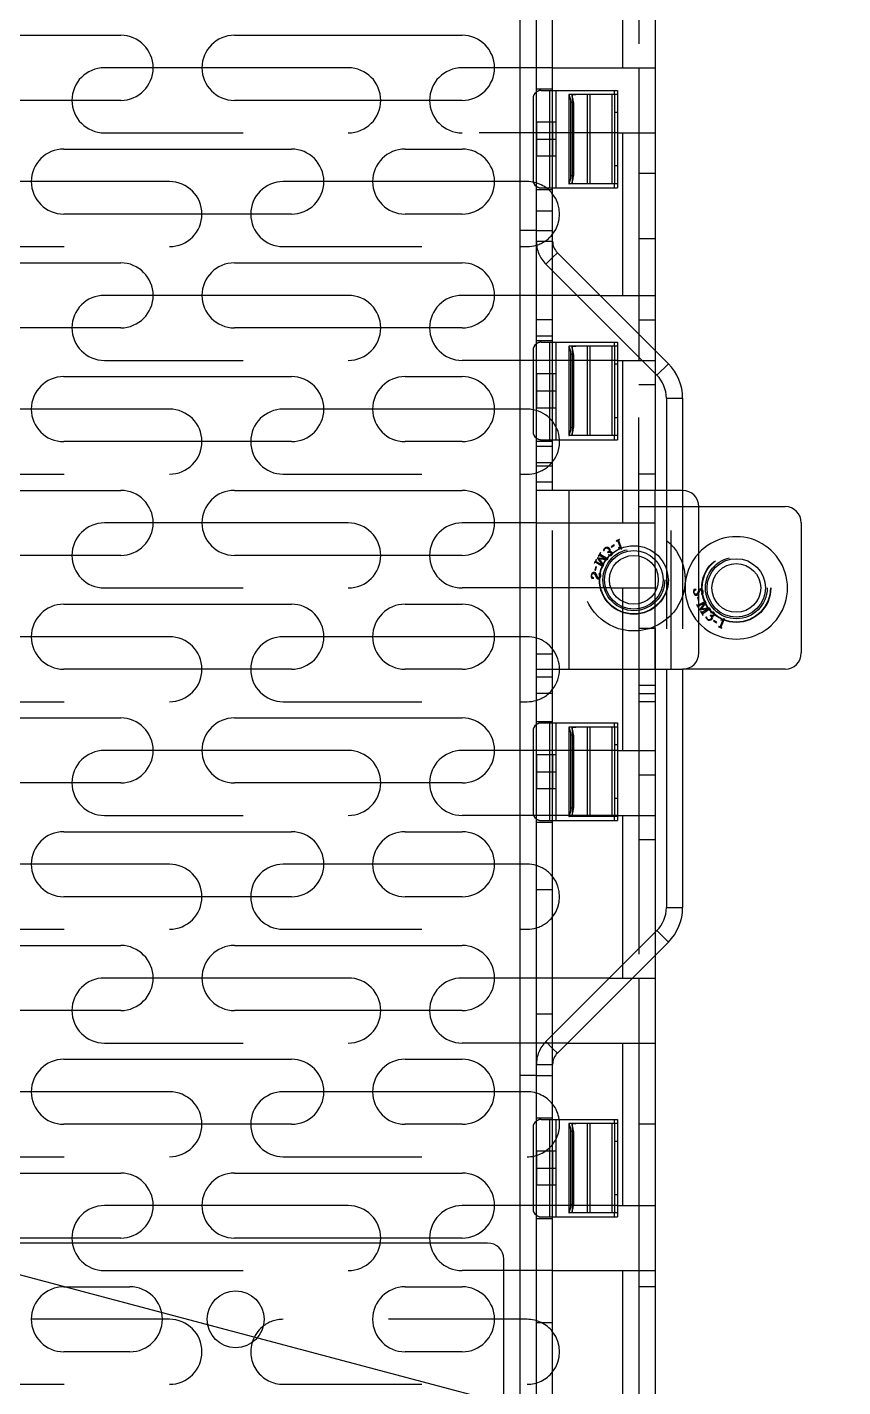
# Model space of a CAD drawing. Header units: millimetres. Extents: x 0 to 8948, y -1340 to 1100.
# Drawn here: x 205.2 to 255.4, y 553.5 to 637.1 of the extents above; entities that cross this region are included whole.
import ezdxf

# ---------------------------------------------------------------- set-up
doc = ezdxf.new("R2010")
doc.units = ezdxf.units.MM
doc.header["$LTSCALE"] = 85.25
doc.linetypes.add('HIDDEN', pattern=[0.2, 0.1, -0.1])
doc.layers.get('0').update_dxf_attribs({"linetype": 'CONTINUOUS'})
doc.layers.add('02___PRT_ALL_AXES', color=7, linetype='CONTINUOUS')
doc.layers.add('DEFAULT_2', color=8, linetype='HIDDEN')
doc.styles.get("Standard").update_dxf_attribs({"font": 'txt', "width": 0.85})
doc.dimstyles.get("Standard").update_dxf_attribs({"dimtxt": 2.5, "dimasz": 3.5, "dimexe": 1.5, "dimexo": 1, "dimtad": 1, "dimdsep": 46, "dimtxsty": 'Standard', "dimblk": '_FILLED', "dimblk1": '_FILLED', "dimblk2": '_FILLED', "dimcen": 0.09, "dimadec": 0, "dimazin": 0, "dimtol": 1, "dimtp": 0.01, "dimtm": 0.01, "dimtfac": 1, "dimtofl": 0, "dimtmove": 0, "dimatfit": 3, "dimldrblk": '_FILLED', "dimfxl": 0, "dimtolj": 1, "dimarcsym": 0})

# ---------------------------------------------------------------- blocks, each defined once
blk = doc.blocks.new('_FILLED')
at = {"color": 0, "linetype": 'ByBlock'}
blk.add_solid([(0, 0), (-1, 0.214), (-1, -0.214)], dxfattribs=at)

msp = doc.modelspace()

# ---------------------------------------------------------------- linework, layer by layer
at = {"color": 3, "linetype": 'Continuous'}
for p, q in [((236.55, 473.114), (236.55, 728.614)), ((235.55, 552.369), (235.55, 698.614)), ((196.98, 636.614), (210.98, 636.614)), ((217.98, 636.614), (231.98, 636.614)), ((242.85, 634.614), (242.85, 630.614)), ((210.98, 632.614), (196.98, 632.614)), ((231.98, 632.614), (217.98, 632.614)), ((238.55, 632.957), (238.55, 627.491)), ((241.55, 632.974), (238.568, 632.974)), ((239.84, 632.974), (239.84, 627.474)), ((241.362, 632.974), (241.362, 627.474)), ((241.55, 633.224), (241.55, 627.224)), ((207.48, 629.614), (221.48, 629.614)), ((228.48, 629.614), (231.98, 629.614)), ((241.55, 627.474), (238.568, 627.474)), ((221.48, 625.614), (207.48, 625.614)), ((231.98, 625.614), (228.48, 625.614)), ((236.55, 624.614), (235.55, 624.614)), ((196.98, 622.614), (210.98, 622.614)), ((217.98, 622.614), (231.98, 622.614)), ((243.965, 615.7), (237.55, 622.114)), ((242.85, 620.614), (242.85, 618.228)), ((210.98, 618.614), (196.98, 618.614)), ((231.98, 618.614), (217.98, 618.614)), ((238.55, 617.467), (238.55, 612.001)), ((241.55, 617.484), (238.568, 617.484)), ((239.84, 617.484), (239.84, 611.984)), ((241.362, 617.484), (241.362, 611.984)), ((241.55, 617.734), (241.55, 611.734)), ((242.85, 616.814), (242.85, 616.614)), ((207.48, 615.614), (221.48, 615.614)), ((228.48, 615.614), (231.98, 615.614)), ((244.55, 614.286), (244.55, 608.614)), ((221.48, 611.614), (207.48, 611.614)), ((231.98, 611.614), (228.48, 611.614)), ((241.55, 611.984), (238.568, 611.984)), ((196.98, 608.614), (210.98, 608.614)), ((217.98, 608.614), (231.98, 608.614)), ((245.55, 608.614), (236.55, 608.614)), ((238.55, 608.614), (238.55, 597.614)), ((246.55, 598.614), (246.55, 607.614)), ((210.98, 604.614), (196.98, 604.614)), ((231.98, 604.614), (217.98, 604.614)), ((242.85, 604.58), (242.85, 602.614)), ((207.48, 601.614), (221.48, 601.614)), ((228.48, 601.614), (231.98, 601.614)), ((221.48, 597.614), (207.48, 597.614)), ((231.98, 597.614), (228.48, 597.614)), ((236.55, 597.614), (245.55, 597.614)), ((244.55, 597.614), (244.55, 582.943)), ((196.98, 594.614), (210.98, 594.614)), ((217.98, 594.614), (231.98, 594.614)), ((238.55, 594.037), (238.55, 588.571)), ((241.55, 594.054), (238.568, 594.054)), ((239.84, 594.054), (239.84, 588.554)), ((241.362, 594.054), (241.362, 588.554)), ((241.55, 594.304), (241.55, 588.304)), ((242.85, 592.614), (242.85, 588.614)), ((210.98, 590.614), (196.98, 590.614)), ((231.98, 590.614), (217.98, 590.614)), ((241.55, 588.554), (238.568, 588.554)), ((207.48, 587.614), (221.48, 587.614)), ((228.48, 587.614), (231.98, 587.614)), ((221.48, 583.614), (207.48, 583.614)), ((231.98, 583.614), (228.48, 583.614)), ((243.965, 581.528), (237.55, 575.114)), ((196.98, 580.614), (210.98, 580.614)), ((217.98, 580.614), (231.98, 580.614)), ((242.85, 578.614), (242.85, 574.614)), ((210.98, 576.614), (196.98, 576.614)), ((231.98, 576.614), (217.98, 576.614)), ((207.48, 573.614), (221.48, 573.614)), ((228.48, 573.614), (231.98, 573.614)), ((236.55, 572.614), (235.55, 572.614)), ((241.55, 569.914), (241.55, 563.914)), ((221.48, 569.614), (207.48, 569.614)), ((231.98, 569.614), (228.48, 569.614)), ((238.55, 569.647), (238.55, 564.181)), ((241.55, 569.664), (238.568, 569.664)), ((239.84, 569.664), (239.84, 564.164)), ((241.362, 569.664), (241.362, 564.164)), ((203.55, 566.614), (210.98, 566.614)), ((217.98, 566.614), (231.98, 566.614)), ((241.55, 564.164), (238.568, 564.164)), ((242.85, 564.614), (242.85, 560.614)), ((233.55, 562.309), (200.55, 562.309)), ((210.98, 562.614), (203.55, 562.614)), ((231.98, 562.614), (217.98, 562.614)), ((234.55, 552.369), (234.55, 561.309))]:
    msp.add_line(p, q, dxfattribs=at)
at = {"color": 7, "linetype": 'Continuous'}
for p, q in [((237.55, 608.614), (237.55, 702.614)), ((243.85, 686.614), (243.85, 617.228)), ((241.85, 644.614), (241.85, 634.614)), ((212.971, 634.614), (209.98, 634.614)), ((224.98, 634.614), (215.988, 634.614)), ((233.971, 634.614), (231.98, 634.614)), ((237.55, 634.614), (243.85, 634.614)), ((236.35, 632.724), (236.35, 627.724)), ((237.55, 633.224), (241.55, 633.224)), ((237.75, 633.224), (237.75, 627.224)), ((241.35, 632.974), (241.35, 633.224)), ((241.55, 630.614), (243.85, 630.614)), ((241.85, 630.614), (241.85, 620.614)), ((213.98, 627.614), (205.488, 627.614)), ((223.471, 627.614), (220.98, 627.614)), ((233.971, 627.614), (226.488, 627.614)), ((241.35, 627.224), (241.35, 627.474)), ((237.55, 627.224), (241.55, 627.224)), ((235.55, 623.614), (235.98, 623.614)), ((237.55, 622.943), (237.843, 623.235)), ((244.672, 616.407), (237.843, 623.235)), ((212.971, 620.614), (209.98, 620.614)), ((224.98, 620.614), (215.988, 620.614)), ((233.971, 620.614), (231.98, 620.614)), ((236.55, 620.614), (235.55, 620.614)), ((239.05, 620.614), (237.55, 620.614)), ((240.465, 620.614), (243.85, 620.614)), ((237.55, 617.734), (241.55, 617.734)), ((237.75, 617.734), (237.75, 611.734)), ((241.35, 617.484), (241.35, 617.734)), ((236.35, 616.614), (235.55, 616.614)), ((236.35, 617.234), (236.35, 612.234)), ((241.55, 616.614), (243.05, 616.614)), ((241.85, 616.614), (241.85, 608.614)), ((243.85, 615.814), (243.85, 608.614)), ((243.965, 615.7), (244.672, 616.407)), ((244.55, 614.286), (245.55, 614.286)), ((245.55, 614.286), (245.55, 608.614)), ((213.98, 613.614), (205.488, 613.614)), ((223.471, 613.614), (220.98, 613.614)), ((233.971, 613.614), (226.488, 613.614)), ((235.98, 613.614), (235.55, 613.614)), ((237.55, 611.734), (241.55, 611.734)), ((241.35, 611.734), (241.35, 611.984)), ((237.55, 610.114), (236.55, 610.114)), ((235.55, 609.614), (235.98, 609.614)), ((237.55, 609.114), (236.55, 609.114)), ((246.55, 607.614), (251.85, 607.614)), ((212.971, 606.614), (209.98, 606.614)), ((224.98, 606.614), (215.988, 606.614)), ((233.971, 606.614), (231.98, 606.614)), ((236.55, 606.614), (235.55, 606.614)), ((252.85, 606.614), (252.85, 598.614)), ((243.85, 603.858), (243.85, 602.371)), ((236.55, 602.614), (235.55, 602.614)), ((241.137, 602.614), (243.85, 602.614)), ((241.85, 602.614), (241.85, 601.793)), ((246.929, 601.776), (246.55, 601.548)), ((246.55, 601.517), (246.933, 601.748)), ((246.933, 601.748), (246.593, 601.26)), ((246.686, 602.244), (246.685, 602.256)), ((246.686, 602.244), (246.79, 602.251)), ((246.713, 601.307), (246.995, 601.713)), ((246.907, 601.859), (246.895, 601.852)), ((246.895, 601.852), (246.929, 601.776)), ((246.593, 601.26), (247.13, 601.346)), ((246.67, 601.17), (246.658, 601.162)), ((246.707, 601.129), (246.67, 601.17)), ((247.194, 601.383), (246.713, 601.307)), ((247.13, 601.346), (246.766, 601.127)), ((246.804, 600.947), (246.778, 601.021)), ((246.792, 600.939), (246.804, 600.947)), ((246.808, 601.07), (247.161, 601.283)), ((247.004, 600.815), (246.986, 600.808)), ((247.231, 601.271), (247.27, 601.229)), ((247.239, 600.925), (247.234, 600.905)), ((247.27, 601.229), (247.283, 601.236)), ((247.286, 601.101), (247.292, 601.083)), ((248.031, 600.658), (247.859, 600.244)), ((247.899, 600.656), (247.904, 600.635)), ((247.904, 600.635), (248.031, 600.658)), ((247.914, 600.221), (248.115, 600.703)), ((248.115, 600.703), (248.087, 600.714)), ((247.47, 600.614), (247.449, 600.581)), ((247.449, 600.581), (247.632, 600.467)), ((247.652, 600.5), (247.47, 600.614)), ((247.632, 600.467), (247.652, 600.5)), ((247.769, 600.234), (247.764, 600.22)), ((247.816, 600.223), (247.769, 600.234)), ((247.966, 600.152), (247.93, 600.175)), ((247.96, 600.139), (247.966, 600.152)), ((213.98, 599.614), (205.488, 599.614)), ((223.471, 599.614), (220.98, 599.614)), ((233.971, 599.614), (226.488, 599.614)), ((235.98, 599.614), (235.55, 599.614)), ((237.55, 509.614), (237.55, 597.614)), ((241.85, 597.614), (241.85, 592.614)), ((243.85, 597.614), (243.85, 581.414)), ((251.85, 597.614), (245.55, 597.614)), ((245.55, 597.614), (245.55, 582.943)), ((237.55, 597.114), (236.55, 597.114)), ((235.55, 595.614), (235.98, 595.614)), ((237.55, 596.114), (236.55, 596.114)), ((237.55, 594.304), (241.55, 594.304)), ((237.75, 594.304), (237.75, 588.304)), ((241.35, 594.054), (241.35, 594.304)), ((236.35, 593.804), (236.35, 588.804)), ((212.971, 592.614), (209.98, 592.614)), ((224.98, 592.614), (215.988, 592.614)), ((233.971, 592.614), (231.98, 592.614)), ((236.35, 592.614), (235.55, 592.614)), ((241.55, 592.614), (243.85, 592.614)), ((236.391, 588.614), (235.55, 588.614)), ((237.55, 588.304), (241.55, 588.304)), ((241.35, 588.304), (241.35, 588.554)), ((241.55, 588.614), (243.85, 588.614)), ((241.85, 588.614), (241.85, 579.414)), ((213.98, 585.614), (205.488, 585.614)), ((223.471, 585.614), (220.98, 585.614)), ((233.971, 585.614), (226.488, 585.614)), ((235.98, 585.614), (235.55, 585.614)), ((244.55, 582.943), (245.55, 582.943)), ((235.55, 581.614), (235.98, 581.614)), ((243.965, 581.528), (244.672, 580.821)), ((244.672, 580.821), (237.843, 573.993)), ((243.85, 580), (243.85, 509.614)), ((212.971, 578.614), (209.98, 578.614)), ((224.98, 578.614), (215.988, 578.614)), ((233.971, 578.614), (231.98, 578.614)), ((236.55, 578.614), (235.55, 578.614)), ((241.05, 578.614), (237.55, 578.614)), ((242.465, 578.614), (243.85, 578.614)), ((236.55, 574.614), (235.55, 574.614)), ((237.55, 574.286), (237.843, 573.993)), ((238.465, 574.614), (243.85, 574.614)), ((241.85, 574.614), (241.85, 564.614)), ((213.98, 571.614), (205.488, 571.614)), ((223.471, 571.614), (220.98, 571.614)), ((233.971, 571.614), (226.488, 571.614)), ((237.55, 569.914), (241.55, 569.914)), ((237.75, 569.914), (237.75, 563.914)), ((241.35, 569.664), (241.35, 569.914)), ((236.35, 569.414), (236.35, 564.414)), ((212.971, 564.614), (209.98, 564.614)), ((224.98, 564.614), (215.988, 564.614)), ((233.971, 564.614), (231.98, 564.614)), ((237.55, 563.914), (241.55, 563.914)), ((241.35, 563.914), (241.35, 564.164)), ((241.55, 564.614), (243.85, 564.614)), ((237.55, 560.614), (243.85, 560.614)), ((241.85, 560.614), (241.85, 550.614))]:
    msp.add_line(p, q, dxfattribs=at)
for centre, radius in [((242.55, 603.114), 1.8), ((242.55, 603.114), 1.5), ((248.85, 602.614), 1.8), ((248.85, 602.614), 1.5)]:
    msp.add_circle(centre, radius, dxfattribs=at)
at = {"color": 3, "linetype": 'Continuous'}
for centre, radius, start, end in [((210.98, 634.614), 2, 270, 90), ((217.98, 634.614), 2, 90, 270), ((231.98, 634.614), 2, 270, 90), ((207.48, 627.614), 2, 90, 270), ((221.48, 627.614), 2, 270, 90), ((228.48, 627.614), 2, 90, 270), ((231.98, 627.614), 2, 270, 90), ((210.98, 620.614), 2, 270, 90), ((217.98, 620.614), 2, 90, 270), ((231.98, 620.614), 2, 270, 90), ((242.55, 614.286), 2, 0, 45), ((207.48, 613.614), 2, 90, 270), ((221.48, 613.614), 2, 270, 90), ((228.48, 613.614), 2, 90, 270), ((231.98, 613.614), 2, 270, 90), ((210.98, 606.614), 2, 270, 90), ((217.98, 606.614), 2, 90, 270), ((231.98, 606.614), 2, 270, 90), ((245.55, 607.614), 1, 0, 90), ((207.48, 599.614), 2, 90, 270), ((221.48, 599.614), 2, 270, 90), ((228.48, 599.614), 2, 90, 270), ((231.98, 599.614), 2, 270, 90), ((245.55, 598.614), 1, 270, 360), ((210.98, 592.614), 2, 270, 90), ((217.98, 592.614), 2, 90, 270), ((231.98, 592.614), 2, 270, 90), ((207.48, 585.614), 2, 90, 270), ((221.48, 585.614), 2, 270, 90), ((228.48, 585.614), 2, 90, 270), ((231.98, 585.614), 2, 270, 90), ((242.55, 582.943), 2, 315, 360), ((210.98, 578.614), 2, 270, 90), ((217.98, 578.614), 2, 90, 270), ((231.98, 578.614), 2, 270, 90), ((207.48, 571.614), 2, 90, 270), ((221.48, 571.614), 2, 270, 90), ((228.48, 571.614), 2, 90, 270), ((231.98, 571.614), 2, 270, 90), ((210.98, 564.614), 2, 270, 90), ((217.98, 564.614), 2, 90, 270), ((231.98, 564.614), 2, 270, 90), ((233.55, 561.309), 1, 0, 90)]:
    msp.add_arc(centre, radius, start, end, dxfattribs=at)
at = {"color": 7, "linetype": 'Continuous'}
for centre, radius, start, end in [((209.98, 632.614), 2, 90, 180), ((224.98, 632.614), 2, 0, 90), ((231.98, 632.614), 2, 90, 180), ((236.85, 632.724), 0.5, 126.98741, 180), ((213.98, 625.614), 2, 0, 90), ((220.98, 625.614), 2, 90, 180), ((236.85, 627.724), 0.5, 180, 233.01259), ((235.98, 625.614), 2, 321.87082, 38.12918), ((235.98, 625.614), 2, 270, 286.6542), ((238.55, 623.943), 1, 180, 225), ((209.98, 618.614), 2, 90, 180), ((224.98, 618.614), 2, 0, 90), ((231.98, 618.614), 2, 90, 180), ((236.85, 617.234), 0.5, 126.98741, 180), ((242.55, 614.286), 3, 0, 45), ((213.98, 611.614), 2, 0, 90), ((220.98, 611.614), 2, 90, 180), ((235.98, 611.614), 2, 79.31396, 90), ((236.85, 612.234), 0.5, 180, 233.01259), ((235.98, 611.614), 2, 321.87082, 3.4483), ((235.98, 611.614), 2, 270, 286.6542), ((251.85, 606.614), 1, 0, 90), ((209.98, 604.614), 2, 90, 180), ((224.98, 604.614), 2, 0, 90), ((231.98, 604.614), 2, 90, 180), ((248.85, 602.614), 3.15, 222.95825, 137.04274), ((248.469, 602.047), 1.438, 207.53662, 211.08982), ((213.98, 597.614), 2, 0, 90), ((220.98, 597.614), 2, 90, 180), ((235.98, 597.614), 2, 73.3458, 90), ((251.85, 598.614), 1, 270, 360), ((235.98, 597.614), 2, 321.87082, 360), ((235.98, 597.614), 2, 270, 286.6542), ((236.85, 593.804), 0.5, 126.98741, 180), ((209.98, 590.614), 2, 90, 180), ((224.98, 590.614), 2, 0, 90), ((231.98, 590.614), 2, 90, 180), ((236.85, 588.804), 0.5, 180, 233.01259), ((213.98, 583.614), 2, 0, 90), ((220.98, 583.614), 2, 90, 180), ((235.98, 583.614), 2, 73.3458, 90), ((235.98, 583.614), 2, 321.87082, 38.12918), ((242.55, 582.943), 3, 315, 360), ((235.98, 583.614), 2, 270, 286.6542), ((209.98, 576.614), 2, 90, 180), ((224.98, 576.614), 2, 0, 90), ((231.98, 576.614), 2, 90, 180), ((238.55, 573.286), 1, 135, 180), ((213.98, 569.614), 2, 0, 90), ((220.98, 569.614), 2, 90, 180), ((235.98, 569.614), 2, 8.65922, 38.12918), ((236.85, 569.414), 0.5, 126.98741, 180), ((209.98, 562.614), 2, 90, 180), ((224.98, 562.614), 2, 0, 90), ((231.98, 562.614), 2, 90, 180), ((236.85, 564.414), 0.5, 180, 233.01259), ((220.98, 555.614), 2, 129.63587, 161.62036), ((235.98, 555.614), 2, 321.87082, 38.12918)]:
    msp.add_arc(centre, radius, start, end, dxfattribs=at)
at = {"color": 3, "linetype": 'Continuous'}
for points, knots in [([(238.568, 632.974), (238.564, 632.974), (238.553, 632.973), (238.55, 632.963), (238.55, 632.959)], [0, 0, 0, 0, 0.522737, 1, 1, 1, 1]), ([(238.55, 627.49), (238.55, 627.485), (238.553, 627.475), (238.564, 627.474), (238.568, 627.474)], [0, 0, 0, 0, 0.477267, 1, 1, 1, 1]), ([(238.568, 617.484), (238.564, 617.484), (238.553, 617.483), (238.55, 617.473), (238.55, 617.469)], [0, 0, 0, 0, 0.522737, 1, 1, 1, 1]), ([(238.55, 612), (238.55, 611.995), (238.553, 611.985), (238.564, 611.984), (238.568, 611.984)], [0, 0, 0, 0, 0.477267, 1, 1, 1, 1]), ([(238.568, 594.054), (238.564, 594.054), (238.553, 594.053), (238.55, 594.043), (238.55, 594.039)], [0, 0, 0, 0, 0.522737, 1, 1, 1, 1]), ([(238.55, 588.57), (238.55, 588.565), (238.553, 588.555), (238.564, 588.554), (238.568, 588.554)], [0, 0, 0, 0, 0.477267, 1, 1, 1, 1]), ([(238.568, 569.664), (238.564, 569.664), (238.553, 569.663), (238.55, 569.653), (238.55, 569.649)], [0, 0, 0, 0, 0.522737, 1, 1, 1, 1]), ([(238.55, 564.18), (238.55, 564.175), (238.553, 564.165), (238.564, 564.164), (238.568, 564.164)], [0, 0, 0, 0, 0.477267, 1, 1, 1, 1])]:
    msp.add_open_spline(points, degree=3, knots=knots, dxfattribs=at)
at = {"color": 7, "linetype": 'Continuous'}
for points in [[(246.551, 602.297), (246.558, 602.314), (246.566, 602.332), (246.574, 602.353)], [(246.649, 602.55), (246.615, 602.546), (246.585, 602.531), (246.561, 602.504)], [(246.574, 602.353), (246.597, 602.412), (246.616, 602.451), (246.631, 602.471)], [(246.631, 602.471), (246.645, 602.491), (246.663, 602.501), (246.683, 602.503)], [(246.76, 602.512), (246.728, 602.542), (246.691, 602.554), (246.649, 602.55)], [(246.683, 602.503), (246.708, 602.506), (246.731, 602.498), (246.752, 602.478)], [(246.789, 602.399), (246.797, 602.33), (246.762, 602.283), (246.686, 602.256)], [(246.752, 602.478), (246.773, 602.458), (246.786, 602.431), (246.789, 602.399)], [(246.815, 602.387), (246.81, 602.44), (246.791, 602.482), (246.76, 602.512)], [(246.79, 602.251), (246.812, 602.289), (246.821, 602.334), (246.815, 602.387)], [(246.95, 601.783), (246.925, 601.824), (246.911, 601.85), (246.907, 601.859)], [(246.995, 601.713), (246.986, 601.725), (246.971, 601.749), (246.95, 601.783)], [(246.658, 601.162), (246.684, 601.121), (246.707, 601.085), (246.727, 601.052)], [(246.733, 601.113), (246.725, 601.113), (246.717, 601.118), (246.707, 601.129)], [(246.727, 601.052), (246.741, 601.028), (246.763, 600.99), (246.792, 600.939)], [(246.766, 601.127), (246.75, 601.117), (246.739, 601.113), (246.733, 601.113)], [(246.778, 601.021), (246.773, 601.031), (246.774, 601.04), (246.777, 601.046)], [(246.777, 601.046), (246.781, 601.053), (246.791, 601.06), (246.808, 601.07)], [(246.986, 600.808), (246.977, 600.798), (246.978, 600.782), (246.987, 600.76)], [(246.987, 600.76), (246.997, 600.738), (247.017, 600.713), (247.048, 600.685)], [(247.023, 600.808), (247.018, 600.813), (247.011, 600.815), (247.004, 600.815)], [(247.039, 600.772), (247.036, 600.789), (247.031, 600.801), (247.023, 600.808)], [(247.077, 600.686), (247.06, 600.702), (247.046, 600.731), (247.039, 600.772)], [(247.048, 600.685), (247.096, 600.642), (247.149, 600.621), (247.208, 600.623)], [(247.182, 600.656), (247.139, 600.651), (247.104, 600.662), (247.077, 600.686)], [(247.161, 601.283), (247.176, 601.292), (247.188, 601.296), (247.198, 601.294)], [(247.292, 600.715), (247.261, 600.681), (247.224, 600.661), (247.182, 600.656)], [(247.198, 601.294), (247.208, 601.292), (247.218, 601.285), (247.231, 601.271)], [(247.208, 600.623), (247.266, 600.625), (247.315, 600.648), (247.354, 600.692)], [(247.234, 600.905), (247.265, 600.904), (247.29, 600.897), (247.306, 600.882)], [(247.283, 601.236), (247.268, 601.257), (247.253, 601.28), (247.238, 601.305)], [(247.29, 600.922), (247.272, 600.924), (247.255, 600.925), (247.239, 600.925)], [(247.395, 601.128), (247.363, 601.13), (247.327, 601.121), (247.286, 601.101)], [(247.448, 600.948), (247.425, 600.922), (247.372, 600.914), (247.29, 600.922)], [(247.292, 601.083), (247.319, 601.096), (247.346, 601.101), (247.372, 601.097)], [(247.334, 600.806), (247.331, 600.774), (247.317, 600.744), (247.292, 600.715)], [(247.306, 600.882), (247.328, 600.863), (247.337, 600.837), (247.334, 600.806)], [(247.347, 600.902), (247.389, 600.898), (247.422, 600.899), (247.449, 600.904)], [(247.399, 600.802), (247.399, 600.842), (247.381, 600.875), (247.347, 600.902)], [(247.354, 600.692), (247.385, 600.726), (247.4, 600.763), (247.399, 600.802)], [(247.372, 601.097), (247.398, 601.093), (247.42, 601.084), (247.438, 601.068)], [(247.486, 601.088), (247.457, 601.113), (247.427, 601.126), (247.395, 601.128)], [(247.438, 601.068), (247.457, 601.051), (247.467, 601.031), (247.469, 601.009)], [(247.469, 601.009), (247.471, 600.987), (247.464, 600.966), (247.448, 600.948)], [(247.449, 600.904), (247.475, 600.909), (247.496, 600.92), (247.512, 600.938)], [(247.529, 601.009), (247.525, 601.039), (247.511, 601.065), (247.486, 601.088)], [(247.512, 600.938), (247.528, 600.955), (247.533, 600.979), (247.529, 601.009)], [(248.087, 600.714), (248.011, 600.685), (247.948, 600.665), (247.899, 600.656)], [(247.764, 600.22), (247.793, 600.21), (247.826, 600.197), (247.863, 600.182)], [(247.859, 600.244), (247.851, 600.225), (247.837, 600.218), (247.816, 600.223)], [(247.863, 600.182), (247.899, 600.167), (247.931, 600.153), (247.96, 600.139)], [(247.93, 600.175), (247.911, 600.187), (247.906, 600.201), (247.914, 600.221)]]:
    msp.add_open_spline(points, degree=3, dxfattribs=at)
at = {"layer": '02___PRT_ALL_AXES', "color": 8, "linetype": 'HIDDEN'}
for p, q in [((236.55, 631.274), (236.55, 629.174)), ((237.75, 631.274), (236.55, 631.274)), ((237.55, 631.274), (237.55, 629.174)), ((237.75, 631.274), (237.75, 629.174)), ((236.55, 630.224), (237.75, 630.224)), ((237.75, 629.174), (236.55, 629.174)), ((242.85, 628.114), (242.85, 615.114)), ((243.85, 628.114), (242.85, 628.114)), ((243.85, 628.114), (243.85, 615.114)), ((242.85, 624.114), (243.85, 624.114)), ((242.85, 619.114), (243.85, 619.114)), ((236.55, 615.784), (236.55, 613.684)), ((237.75, 615.784), (236.55, 615.784)), ((237.55, 615.784), (237.55, 613.684)), ((237.75, 615.784), (237.75, 613.684)), ((243.85, 615.114), (242.85, 615.114)), ((236.55, 614.734), (237.75, 614.734)), ((237.75, 613.684), (236.55, 613.684)), ((243.85, 600.114), (242.85, 600.114)), ((242.85, 600.114), (242.85, 587.114)), ((243.85, 600.114), (243.85, 587.114)), ((242.85, 596.114), (243.85, 596.114)), ((237.75, 592.354), (236.55, 592.354)), ((236.55, 592.354), (236.55, 590.254)), ((237.55, 592.354), (237.55, 590.254)), ((237.75, 592.354), (237.75, 590.254)), ((236.55, 591.304), (237.75, 591.304)), ((242.85, 591.114), (243.85, 591.114)), ((237.75, 590.254), (236.55, 590.254)), ((243.85, 587.114), (242.85, 587.114)), ((243.85, 569.614), (242.85, 569.614)), ((242.85, 569.614), (242.85, 559.614)), ((243.85, 569.614), (243.85, 559.614)), ((237.75, 567.964), (236.55, 567.964)), ((236.55, 567.964), (236.55, 565.864)), ((237.55, 567.964), (237.55, 565.864)), ((237.75, 567.964), (237.75, 565.864)), ((236.55, 566.914), (237.75, 566.914)), ((237.75, 565.864), (236.55, 565.864)), ((242.85, 564.614), (243.85, 564.614)), ((243.85, 559.614), (242.85, 559.614))]:
    msp.add_line(p, q, dxfattribs=at)
at = {"layer": '02___PRT_ALL_AXES', "color": 3, "linetype": 'Continuous'}
for centre, radius in [((242.55, 603.114), 2.1), ((218.05, 557.614), 1.75)]:
    msp.add_circle(centre, radius, dxfattribs=at)
at = {"layer": '02___PRT_ALL_AXES', "color": 8, "linetype": 'HIDDEN'}
msp.add_circle((248.85, 602.614), 2.1, dxfattribs=at)
at = {"layer": 'DEFAULT_2', "color": 8, "linetype": 'HIDDEN'}
for p, q in [((242.85, 644.614), (242.85, 634.614)), ((215.988, 634.614), (212.971, 634.614)), ((237.55, 634.614), (233.971, 634.614)), ((236.55, 634.624), (237.55, 634.624)), ((236.55, 633.324), (237.55, 633.324)), ((236.85, 633.224), (237.55, 633.224)), ((237.35, 633.224), (237.35, 627.224)), ((238.661, 632.474), (238.661, 627.974)), ((238.829, 632.474), (238.661, 632.474)), ((238.75, 632.916), (238.75, 627.533)), ((238.829, 632.474), (238.829, 627.974)), ((239.672, 632.974), (239.672, 627.474)), ((241.193, 632.974), (241.193, 627.474)), ((241.35, 632.974), (241.35, 627.474)), ((241.55, 631.874), (241.35, 631.874)), ((209.98, 630.614), (224.98, 630.614)), ((241.55, 630.614), (231.98, 630.614)), ((242.85, 630.614), (242.85, 620.614)), ((241.55, 628.574), (241.35, 628.574)), ((205.488, 627.614), (202.471, 627.614)), ((226.488, 627.614), (223.471, 627.614)), ((235.98, 627.614), (233.971, 627.614)), ((238.829, 627.974), (238.661, 627.974)), ((236.55, 627.124), (237.55, 627.124)), ((236.85, 627.224), (237.55, 627.224)), ((236.55, 625.824), (237.55, 625.824)), ((236.55, 624.614), (237.55, 624.614)), ((198.98, 623.614), (213.98, 623.614)), ((220.98, 623.614), (235.55, 623.614)), ((236.55, 623.943), (237.55, 623.943)), ((237.136, 622.528), (237.55, 622.943)), ((237.55, 622.114), (237.136, 622.528)), ((215.988, 620.614), (212.971, 620.614)), ((235.55, 620.614), (233.971, 620.614)), ((237.55, 620.614), (236.55, 620.614)), ((240.465, 620.614), (239.05, 620.614)), ((236.55, 619.134), (237.55, 619.134)), ((242.85, 618.228), (242.85, 616.814)), ((236.55, 618.134), (237.55, 618.134)), ((236.55, 617.834), (237.55, 617.834)), ((236.85, 617.734), (237.55, 617.734)), ((237.35, 617.734), (237.35, 611.734)), ((238.75, 617.426), (238.75, 612.043)), ((239.672, 617.484), (239.672, 611.984)), ((241.193, 617.484), (241.193, 611.984)), ((241.35, 617.484), (241.35, 611.984)), ((209.98, 616.614), (224.98, 616.614)), ((235.55, 616.614), (231.98, 616.614)), ((241.55, 616.614), (236.35, 616.614)), ((238.661, 616.984), (238.661, 612.484)), ((238.829, 616.984), (238.661, 616.984)), ((238.829, 616.984), (238.829, 612.484)), ((242.85, 604.58), (242.85, 616.614)), ((243.05, 616.614), (243.85, 616.614)), ((243.85, 617.228), (243.85, 615.814)), ((241.55, 616.384), (241.35, 616.384)), ((205.488, 613.614), (202.471, 613.614)), ((226.488, 613.614), (223.471, 613.614)), ((235.55, 613.614), (233.971, 613.614)), ((238.829, 612.484), (238.661, 612.484)), ((241.55, 613.084), (241.35, 613.084)), ((236.55, 611.634), (237.55, 611.634)), ((236.85, 611.734), (237.55, 611.734)), ((236.55, 611.334), (237.55, 611.334)), ((236.55, 610.334), (237.55, 610.334)), ((198.98, 609.614), (213.98, 609.614)), ((220.98, 609.614), (235.55, 609.614)), ((243.85, 609.614), (242.85, 609.614)), ((237.55, 597.614), (237.55, 608.614)), ((241.85, 608.614), (241.85, 606.614)), ((243.85, 603.858), (243.85, 608.614)), ((244.55, 608.614), (244.55, 597.614)), ((245.55, 608.614), (245.55, 597.614)), ((242.85, 607.614), (246.55, 607.614)), ((244.85, 597.614), (244.85, 607.614)), ((215.988, 606.614), (212.971, 606.614)), ((235.55, 606.614), (233.971, 606.614)), ((236.55, 606.614), (243.85, 606.614)), ((240.686, 604.92), (240.704, 604.914)), ((240.934, 604.823), (240.939, 604.804)), ((241.332, 605.261), (241.149, 605.147)), ((241.149, 605.147), (241.17, 605.114)), ((241.17, 605.114), (241.352, 605.228)), ((241.352, 605.228), (241.332, 605.261)), ((241.464, 605.508), (241.469, 605.495)), ((241.469, 605.495), (241.516, 605.505)), ((241.559, 605.485), (241.731, 605.07)), ((241.604, 605.093), (241.599, 605.072)), ((241.731, 605.07), (241.604, 605.093)), ((241.815, 605.026), (241.614, 605.508)), ((241.63, 605.554), (241.666, 605.576)), ((241.666, 605.576), (241.66, 605.59)), ((241.787, 605.014), (241.815, 605.026)), ((240.108, 604.152), (240.12, 604.144)), ((240.12, 604.144), (240.154, 604.183)), ((240.206, 604.27), (240.242, 604.346)), ((240.218, 604.2), (240.629, 603.953)), ((240.242, 604.346), (240.229, 604.354)), ((240.633, 603.981), (240.231, 604.223)), ((240.83, 604.383), (240.293, 604.468)), ((240.293, 604.468), (240.633, 603.981)), ((240.358, 604.566), (240.37, 604.559)), ((240.37, 604.559), (240.407, 604.6)), ((240.413, 604.421), (240.894, 604.346)), ((240.695, 604.015), (240.413, 604.421)), ((240.466, 604.602), (240.83, 604.383)), ((240.478, 604.707), (240.504, 604.781)), ((240.504, 604.781), (240.492, 604.789)), ((240.861, 604.445), (240.508, 604.658)), ((240.97, 604.5), (240.931, 604.457)), ((240.983, 604.492), (240.97, 604.5)), ((240.992, 604.645), (240.986, 604.627)), ((239.949, 603.21), (240.085, 603.206)), ((240.085, 603.206), (240.086, 603.218)), ((240.216, 603.916), (240.153, 603.71)), ((240.153, 603.71), (240.191, 603.698)), ((240.191, 603.698), (240.253, 603.905)), ((240.253, 603.905), (240.216, 603.916)), ((240.386, 603.484), (240.385, 603.473)), ((240.49, 603.477), (240.386, 603.484)), ((240.629, 603.953), (240.595, 603.877)), ((240.595, 603.877), (240.607, 603.869)), ((209.98, 602.614), (224.98, 602.614)), ((235.55, 602.614), (231.98, 602.614)), ((241.137, 602.614), (236.55, 602.614)), ((242.85, 602.614), (242.85, 592.614)), ((243.85, 597.614), (243.85, 602.371)), ((246.385, 602.523), (246.249, 602.518)), ((246.385, 602.523), (246.386, 602.51)), ((241.85, 601.793), (241.85, 597.614)), ((246.42, 601.584), (246.408, 601.576)), ((246.454, 601.546), (246.42, 601.584)), ((246.491, 602.03), (246.453, 602.018)), ((246.453, 602.018), (246.516, 601.812)), ((246.553, 601.824), (246.491, 602.03)), ((246.516, 601.812), (246.553, 601.824)), ((246.55, 601.548), (246.518, 601.528)), ((246.531, 601.505), (246.55, 601.517)), ((246.542, 601.382), (246.506, 601.459)), ((246.529, 601.375), (246.542, 601.382)), ((205.488, 599.614), (202.471, 599.614)), ((226.488, 599.614), (223.471, 599.614)), ((235.55, 599.614), (233.971, 599.614)), ((236.55, 598.554), (237.55, 598.554)), ((243.85, 596.614), (242.85, 596.614)), ((198.98, 595.614), (213.98, 595.614)), ((220.98, 595.614), (235.55, 595.614)), ((243.85, 595.614), (242.85, 595.614)), ((236.55, 594.404), (237.55, 594.404)), ((236.85, 594.304), (237.55, 594.304)), ((237.35, 594.304), (237.35, 588.304)), ((238.75, 593.996), (238.75, 588.613)), ((239.672, 594.054), (239.672, 588.554)), ((241.193, 594.054), (241.193, 588.554)), ((241.35, 594.054), (241.35, 588.554)), ((238.829, 593.554), (238.661, 593.554)), ((238.661, 593.554), (238.661, 589.054)), ((238.829, 593.554), (238.829, 589.054)), ((215.988, 592.614), (212.971, 592.614)), ((235.55, 592.614), (233.971, 592.614)), ((241.55, 592.614), (236.35, 592.614)), ((241.55, 592.954), (241.35, 592.954)), ((238.829, 589.054), (238.661, 589.054)), ((241.55, 589.654), (241.35, 589.654)), ((209.98, 588.614), (224.98, 588.614)), ((235.55, 588.614), (231.98, 588.614)), ((241.55, 588.614), (236.391, 588.614)), ((236.55, 588.204), (237.55, 588.204)), ((236.85, 588.304), (237.55, 588.304)), ((242.85, 588.614), (242.85, 578.614)), ((205.488, 585.614), (202.471, 585.614)), ((226.488, 585.614), (223.471, 585.614)), ((235.55, 585.614), (233.971, 585.614)), ((236.55, 584.054), (237.55, 584.054)), ((198.98, 581.614), (213.98, 581.614)), ((220.98, 581.614), (235.55, 581.614)), ((243.85, 581.414), (243.85, 580)), ((241.85, 579.414), (241.85, 578.614)), ((215.988, 578.614), (212.971, 578.614)), ((235.55, 578.614), (233.971, 578.614)), ((237.55, 578.614), (236.55, 578.614)), ((241.05, 578.614), (242.465, 578.614)), ((236.55, 576.414), (237.55, 576.414)), ((237.55, 575.114), (237.136, 574.7)), ((237.136, 574.7), (237.55, 574.286)), ((209.98, 574.614), (224.98, 574.614)), ((235.55, 574.614), (231.98, 574.614)), ((238.465, 574.614), (236.55, 574.614)), ((242.85, 574.614), (242.85, 564.614)), ((236.55, 573.286), (237.55, 573.286)), ((236.55, 572.614), (237.55, 572.614)), ((205.488, 571.614), (202.471, 571.614)), ((226.488, 571.614), (223.471, 571.614)), ((235.98, 571.614), (233.971, 571.614)), ((236.55, 570.014), (237.55, 570.014)), ((236.85, 569.914), (237.55, 569.914)), ((237.35, 569.914), (237.35, 563.914)), ((238.829, 569.164), (238.661, 569.164)), ((238.661, 569.164), (238.661, 564.664)), ((238.75, 569.606), (238.75, 564.223)), ((238.829, 569.164), (238.829, 564.664)), ((239.672, 569.664), (239.672, 564.164)), ((241.193, 569.664), (241.193, 564.164)), ((241.35, 569.664), (241.35, 564.164)), ((241.55, 568.564), (241.35, 568.564)), ((198.98, 567.614), (213.98, 567.614)), ((220.98, 567.614), (235.98, 567.614)), ((238.829, 564.664), (238.661, 564.664)), ((241.55, 565.264), (241.35, 565.264)), ((215.988, 564.614), (212.971, 564.614)), ((241.55, 564.614), (233.971, 564.614)), ((236.85, 563.914), (237.55, 563.914)), ((236.55, 563.814), (237.55, 563.814)), ((209.98, 560.614), (224.98, 560.614)), ((237.55, 560.614), (231.98, 560.614)), ((242.85, 560.614), (242.85, 550.614)), ((207.48, 559.614), (211.55, 559.614)), ((228.48, 559.614), (231.98, 559.614)), ((213.98, 557.614), (198.98, 557.614)), ((235.98, 557.614), (220.98, 557.614)), ((236.55, 557.414), (237.55, 557.414)), ((211.55, 555.614), (207.48, 555.614)), ((231.98, 555.614), (228.48, 555.614)), ((198.98, 553.614), (213.98, 553.614)), ((220.98, 553.614), (235.98, 553.614))]:
    msp.add_line(p, q, dxfattribs=at)
for centre, radius in [((242.55, 603.114), 3.15), ((242.55, 603.114), 2.125), ((242.55, 603.114), 1.9), ((248.85, 602.614), 2.125), ((248.85, 602.614), 1.9)]:
    msp.add_circle(centre, radius, dxfattribs=at)
for centre, radius, start, end in [((209.98, 632.614), 2, 180, 270), ((224.98, 632.614), 2, 270, 360), ((231.98, 632.614), 2, 180, 270), ((236.85, 632.724), 0.5, 90, 126.98741), ((235.98, 625.614), 2, 38.12918, 90), ((236.85, 627.724), 0.5, 233.01259, 270), ((213.98, 625.614), 2, 270, 360), ((220.98, 625.614), 2, 180, 270), ((235.98, 625.614), 2, 286.6542, 321.87082), ((238.55, 623.943), 2, 180, 225), ((209.98, 618.614), 2, 180, 270), ((224.98, 618.614), 2, 270, 360), ((231.98, 618.614), 2, 180, 270), ((236.85, 617.234), 0.5, 90, 126.98741), ((235.98, 611.614), 2, 3.4483, 79.31396), ((213.98, 611.614), 2, 270, 360), ((220.98, 611.614), 2, 180, 270), ((236.85, 612.234), 0.5, 233.01259, 270), ((235.98, 611.614), 2, 286.6542, 321.87082), ((209.98, 604.614), 2, 180, 270), ((224.98, 604.614), 2, 270, 360), ((231.98, 604.614), 2, 180, 270), ((242.169, 603.681), 1.438, 148.91018, 152.46337), ((248.85, 602.614), 3.15, 137.04274, 222.95825), ((235.98, 597.614), 2, 0, 73.3458), ((213.98, 597.614), 2, 270, 360), ((220.98, 597.614), 2, 180, 270), ((235.98, 597.614), 2, 286.6542, 321.87082), ((236.85, 593.804), 0.5, 90, 126.98741), ((209.98, 590.614), 2, 180, 270), ((224.98, 590.614), 2, 270, 360), ((231.98, 590.614), 2, 180, 270), ((236.85, 588.804), 0.5, 233.01259, 270), ((235.98, 583.614), 2, 38.12918, 73.3458), ((213.98, 583.614), 2, 270, 360), ((220.98, 583.614), 2, 180, 270), ((235.98, 583.614), 2, 286.6542, 321.87082), ((209.98, 576.614), 2, 180, 270), ((224.98, 576.614), 2, 270, 360), ((231.98, 576.614), 2, 180, 270), ((238.55, 573.286), 2, 135, 180), ((235.98, 569.614), 2, 38.12918, 90), ((235.98, 569.614), 2, 270, 8.65922), ((236.85, 569.414), 0.5, 90, 126.98741), ((213.98, 569.614), 2, 270, 360), ((220.98, 569.614), 2, 180, 270), ((236.85, 564.414), 0.5, 233.01259, 270), ((209.98, 562.614), 2, 180, 270), ((224.98, 562.614), 2, 270, 360), ((231.98, 562.614), 2, 180, 270), ((207.48, 557.614), 2, 90, 270), ((211.55, 557.614), 2, 270, 90), ((228.48, 557.614), 2, 90, 270), ((231.98, 557.614), 2, 270, 90), ((213.98, 555.614), 2, 270, 90), ((220.98, 555.614), 2, 90, 129.63587), ((235.98, 555.614), 2, 38.12918, 90), ((220.98, 555.614), 2, 161.62036, 270), ((235.98, 555.614), 2, 270, 321.87082)]:
    msp.add_arc(centre, radius, start, end, dxfattribs=at)
for points, knots in [([(238.55, 632.959), (238.551, 632.951), (238.556, 632.93), (238.57, 632.894), (238.589, 632.845), (238.61, 632.786), (238.63, 632.716), (238.653, 632.612), (238.661, 632.53), (238.661, 632.474)], [0, 0, 0, 0, 0.048777, 0.126631, 0.232204, 0.360894, 0.50706, 0.665315, 1, 1, 1, 1]), ([(238.75, 632.917), (238.75, 632.925), (238.752, 632.939), (238.764, 632.957), (238.785, 632.966), (238.825, 632.973), (238.892, 632.974), (238.949, 632.974), (238.981, 632.974)], [0, 0, 0, 0, 0.085825, 0.158361, 0.239652, 0.343146, 0.626359, 1, 1, 1, 1]), ([(238.829, 632.474), (238.829, 632.52), (238.822, 632.609), (238.797, 632.732), (238.77, 632.822), (238.754, 632.881), (238.751, 632.906), (238.75, 632.917)], [0, 0, 0, 0, 0.304966, 0.591282, 0.833148, 0.927348, 1, 1, 1, 1]), ([(238.661, 627.974), (238.661, 627.918), (238.653, 627.836), (238.63, 627.732), (238.61, 627.663), (238.589, 627.603), (238.57, 627.555), (238.556, 627.518), (238.551, 627.498), (238.55, 627.49)], [0, 0, 0, 0, 0.334684, 0.492938, 0.639104, 0.767793, 0.873367, 0.951222, 1, 1, 1, 1]), ([(238.75, 627.531), (238.751, 627.542), (238.754, 627.567), (238.77, 627.627), (238.797, 627.716), (238.822, 627.839), (238.829, 627.928), (238.829, 627.974)], [0, 0, 0, 0, 0.072654, 0.166856, 0.40872, 0.695035, 1, 1, 1, 1]), ([(238.981, 627.474), (238.949, 627.474), (238.892, 627.474), (238.825, 627.475), (238.785, 627.482), (238.764, 627.492), (238.752, 627.51), (238.75, 627.524), (238.75, 627.531)], [0, 0, 0, 0, 0.373642, 0.656853, 0.760346, 0.841637, 0.914173, 1, 1, 1, 1]), ([(238.55, 617.469), (238.551, 617.461), (238.556, 617.44), (238.57, 617.404), (238.589, 617.355), (238.61, 617.296), (238.63, 617.226), (238.653, 617.122), (238.661, 617.04), (238.661, 616.984)], [0, 0, 0, 0, 0.048777, 0.126631, 0.232204, 0.360894, 0.50706, 0.665315, 1, 1, 1, 1]), ([(238.75, 617.427), (238.75, 617.435), (238.752, 617.449), (238.764, 617.467), (238.785, 617.476), (238.825, 617.483), (238.892, 617.484), (238.949, 617.484), (238.981, 617.484)], [0, 0, 0, 0, 0.085825, 0.158361, 0.239652, 0.343146, 0.626359, 1, 1, 1, 1]), ([(238.829, 616.984), (238.829, 617.03), (238.822, 617.119), (238.797, 617.242), (238.77, 617.332), (238.754, 617.391), (238.751, 617.416), (238.75, 617.427)], [0, 0, 0, 0, 0.304966, 0.591282, 0.833148, 0.927348, 1, 1, 1, 1]), ([(238.661, 612.484), (238.661, 612.428), (238.653, 612.346), (238.63, 612.242), (238.61, 612.173), (238.589, 612.113), (238.57, 612.065), (238.556, 612.028), (238.551, 612.008), (238.55, 612)], [0, 0, 0, 0, 0.334684, 0.492938, 0.639104, 0.767793, 0.873367, 0.951222, 1, 1, 1, 1]), ([(238.75, 612.041), (238.751, 612.052), (238.754, 612.077), (238.77, 612.137), (238.797, 612.226), (238.822, 612.349), (238.829, 612.438), (238.829, 612.484)], [0, 0, 0, 0, 0.072654, 0.166856, 0.40872, 0.695035, 1, 1, 1, 1]), ([(238.981, 611.984), (238.949, 611.984), (238.892, 611.984), (238.825, 611.985), (238.785, 611.992), (238.764, 612.002), (238.752, 612.02), (238.75, 612.034), (238.75, 612.041)], [0, 0, 0, 0, 0.373642, 0.656853, 0.760346, 0.841637, 0.914173, 1, 1, 1, 1]), ([(238.55, 594.039), (238.551, 594.031), (238.556, 594.01), (238.57, 593.974), (238.589, 593.925), (238.61, 593.866), (238.63, 593.796), (238.653, 593.692), (238.661, 593.61), (238.661, 593.554)], [0, 0, 0, 0, 0.048777, 0.126631, 0.232204, 0.360894, 0.50706, 0.665315, 1, 1, 1, 1]), ([(238.75, 593.997), (238.75, 594.005), (238.752, 594.019), (238.764, 594.037), (238.785, 594.046), (238.825, 594.053), (238.892, 594.054), (238.949, 594.054), (238.981, 594.054)], [0, 0, 0, 0, 0.085825, 0.158361, 0.239652, 0.343146, 0.626359, 1, 1, 1, 1]), ([(238.829, 593.554), (238.829, 593.6), (238.822, 593.689), (238.797, 593.812), (238.77, 593.902), (238.754, 593.961), (238.751, 593.986), (238.75, 593.997)], [0, 0, 0, 0, 0.304966, 0.591282, 0.833148, 0.927348, 1, 1, 1, 1]), ([(238.661, 589.054), (238.661, 588.998), (238.653, 588.916), (238.63, 588.812), (238.61, 588.743), (238.589, 588.683), (238.57, 588.635), (238.556, 588.598), (238.551, 588.578), (238.55, 588.57)], [0, 0, 0, 0, 0.334684, 0.492938, 0.639104, 0.767793, 0.873367, 0.951222, 1, 1, 1, 1]), ([(238.75, 588.611), (238.751, 588.622), (238.754, 588.647), (238.77, 588.707), (238.797, 588.796), (238.822, 588.919), (238.829, 589.008), (238.829, 589.054)], [0, 0, 0, 0, 0.072654, 0.166856, 0.40872, 0.695035, 1, 1, 1, 1]), ([(238.981, 588.554), (238.949, 588.554), (238.892, 588.554), (238.825, 588.555), (238.785, 588.562), (238.764, 588.572), (238.752, 588.59), (238.75, 588.604), (238.75, 588.611)], [0, 0, 0, 0, 0.373642, 0.656853, 0.760346, 0.841637, 0.914173, 1, 1, 1, 1]), ([(238.55, 569.649), (238.551, 569.641), (238.556, 569.62), (238.57, 569.584), (238.589, 569.535), (238.61, 569.476), (238.63, 569.406), (238.653, 569.302), (238.661, 569.22), (238.661, 569.164)], [0, 0, 0, 0, 0.048777, 0.126631, 0.232204, 0.360894, 0.50706, 0.665315, 1, 1, 1, 1]), ([(238.75, 569.607), (238.75, 569.615), (238.752, 569.629), (238.764, 569.647), (238.785, 569.656), (238.825, 569.663), (238.892, 569.664), (238.949, 569.664), (238.981, 569.664)], [0, 0, 0, 0, 0.085825, 0.158361, 0.239652, 0.343146, 0.626359, 1, 1, 1, 1]), ([(238.829, 569.164), (238.829, 569.21), (238.822, 569.299), (238.797, 569.422), (238.77, 569.512), (238.754, 569.571), (238.751, 569.596), (238.75, 569.607)], [0, 0, 0, 0, 0.304966, 0.591282, 0.833148, 0.927348, 1, 1, 1, 1]), ([(238.661, 564.664), (238.661, 564.608), (238.653, 564.526), (238.63, 564.422), (238.61, 564.353), (238.589, 564.293), (238.57, 564.245), (238.556, 564.208), (238.551, 564.188), (238.55, 564.18)], [0, 0, 0, 0, 0.334684, 0.492938, 0.639104, 0.767793, 0.873367, 0.951222, 1, 1, 1, 1]), ([(238.75, 564.221), (238.751, 564.232), (238.754, 564.257), (238.77, 564.317), (238.797, 564.406), (238.822, 564.529), (238.829, 564.618), (238.829, 564.664)], [0, 0, 0, 0, 0.072654, 0.166856, 0.40872, 0.695035, 1, 1, 1, 1]), ([(238.981, 564.164), (238.949, 564.164), (238.892, 564.164), (238.825, 564.165), (238.785, 564.172), (238.764, 564.182), (238.752, 564.2), (238.75, 564.214), (238.75, 564.221)], [0, 0, 0, 0, 0.373642, 0.656853, 0.760346, 0.841637, 0.914173, 1, 1, 1, 1])]:
    msp.add_open_spline(points, degree=3, knots=knots, dxfattribs=at)
for points in [[(240.687, 604.968), (240.678, 604.946), (240.677, 604.93), (240.686, 604.92)], [(240.748, 605.043), (240.717, 605.015), (240.697, 604.99), (240.687, 604.968)], [(240.704, 604.914), (240.711, 604.913), (240.718, 604.915), (240.723, 604.92)], [(240.723, 604.92), (240.731, 604.927), (240.736, 604.939), (240.739, 604.956)], [(240.739, 604.956), (240.746, 604.998), (240.76, 605.027), (240.777, 605.042)], [(240.908, 605.105), (240.849, 605.107), (240.796, 605.086), (240.748, 605.043)], [(240.777, 605.042), (240.804, 605.067), (240.839, 605.077), (240.882, 605.072)], [(240.882, 605.072), (240.924, 605.067), (240.961, 605.048), (240.992, 605.013)], [(241.054, 605.036), (241.015, 605.08), (240.966, 605.103), (240.908, 605.105)], [(241.006, 604.846), (240.99, 604.831), (240.965, 604.824), (240.934, 604.823)], [(240.99, 604.806), (241.072, 604.814), (241.125, 604.806), (241.148, 604.78)], [(240.992, 605.013), (241.017, 604.985), (241.031, 604.954), (241.034, 604.923)], [(241.034, 604.923), (241.037, 604.891), (241.028, 604.866), (241.006, 604.846)], [(241.047, 604.826), (241.081, 604.853), (241.099, 604.887), (241.099, 604.927)], [(241.149, 604.824), (241.122, 604.829), (241.089, 604.83), (241.047, 604.826)], [(241.099, 604.927), (241.1, 604.966), (241.085, 605.003), (241.054, 605.036)], [(241.212, 604.791), (241.196, 604.808), (241.175, 604.82), (241.149, 604.824)], [(241.563, 605.546), (241.526, 605.531), (241.493, 605.518), (241.464, 605.508)], [(241.516, 605.505), (241.537, 605.51), (241.551, 605.503), (241.559, 605.485)], [(241.66, 605.59), (241.631, 605.576), (241.599, 605.561), (241.563, 605.546)], [(241.599, 605.072), (241.648, 605.063), (241.711, 605.044), (241.787, 605.014)], [(241.614, 605.508), (241.606, 605.527), (241.611, 605.542), (241.63, 605.554)], [(240.171, 604.252), (240.155, 604.225), (240.134, 604.191), (240.108, 604.152)], [(240.154, 604.183), (240.169, 604.2), (240.18, 604.209), (240.188, 604.21)], [(240.229, 604.354), (240.212, 604.322), (240.193, 604.288), (240.171, 604.252)], [(240.188, 604.21), (240.195, 604.211), (240.205, 604.208), (240.218, 604.2)], [(240.231, 604.223), (240.206, 604.238), (240.199, 604.253), (240.206, 604.27)], [(240.427, 604.676), (240.407, 604.643), (240.384, 604.607), (240.358, 604.566)], [(240.407, 604.6), (240.417, 604.61), (240.425, 604.615), (240.433, 604.616)], [(240.492, 604.789), (240.463, 604.738), (240.441, 604.7), (240.427, 604.676)], [(240.433, 604.616), (240.439, 604.616), (240.45, 604.611), (240.466, 604.602)], [(240.477, 604.682), (240.474, 604.688), (240.473, 604.697), (240.478, 604.707)], [(240.508, 604.658), (240.491, 604.668), (240.481, 604.676), (240.477, 604.682)], [(240.65, 603.945), (240.671, 603.98), (240.686, 604.003), (240.695, 604.015)], [(240.898, 604.434), (240.888, 604.432), (240.876, 604.436), (240.861, 604.445)], [(240.931, 604.457), (240.918, 604.444), (240.908, 604.436), (240.898, 604.434)], [(240.938, 604.423), (240.953, 604.448), (240.968, 604.471), (240.983, 604.492)], [(240.939, 604.804), (240.955, 604.803), (240.972, 604.804), (240.99, 604.806)], [(240.986, 604.627), (241.027, 604.608), (241.063, 604.599), (241.095, 604.601)], [(241.072, 604.631), (241.046, 604.627), (241.019, 604.633), (240.992, 604.645)], [(241.138, 604.661), (241.12, 604.644), (241.098, 604.635), (241.072, 604.631)], [(241.095, 604.601), (241.127, 604.603), (241.157, 604.615), (241.186, 604.641)], [(241.169, 604.719), (241.167, 604.697), (241.157, 604.677), (241.138, 604.661)], [(241.148, 604.78), (241.164, 604.762), (241.171, 604.741), (241.169, 604.719)], [(241.186, 604.641), (241.211, 604.663), (241.225, 604.69), (241.229, 604.72)], [(241.229, 604.72), (241.233, 604.75), (241.228, 604.773), (241.212, 604.791)], [(239.924, 603.375), (239.917, 603.316), (239.926, 603.261), (239.949, 603.21)], [(239.986, 603.517), (239.951, 603.485), (239.931, 603.438), (239.924, 603.375)], [(239.982, 603.285), (239.956, 603.318), (239.946, 603.353), (239.95, 603.391)], [(239.95, 603.391), (239.954, 603.427), (239.967, 603.455), (239.991, 603.478)], [(240.086, 603.218), (240.042, 603.229), (240.007, 603.251), (239.982, 603.285)], [(240.114, 603.557), (240.064, 603.563), (240.02, 603.549), (239.986, 603.517)], [(239.991, 603.478), (240.015, 603.5), (240.042, 603.509), (240.071, 603.506)], [(240.071, 603.506), (240.098, 603.503), (240.119, 603.491), (240.135, 603.469)], [(240.209, 603.508), (240.19, 603.536), (240.158, 603.553), (240.114, 603.557)], [(240.135, 603.469), (240.151, 603.447), (240.168, 603.414), (240.187, 603.366)], [(240.187, 603.366), (240.213, 603.299), (240.237, 603.253), (240.261, 603.225)], [(240.274, 603.376), (240.25, 603.436), (240.229, 603.48), (240.209, 603.508)], [(240.261, 603.225), (240.285, 603.197), (240.315, 603.182), (240.349, 603.178)], [(240.331, 603.257), (240.316, 603.277), (240.297, 603.317), (240.274, 603.376)], [(240.383, 603.225), (240.363, 603.227), (240.345, 603.237), (240.331, 603.257)], [(240.349, 603.178), (240.391, 603.174), (240.428, 603.186), (240.46, 603.217)], [(240.452, 603.251), (240.431, 603.231), (240.408, 603.222), (240.383, 603.225)], [(240.385, 603.473), (240.462, 603.446), (240.497, 603.398), (240.489, 603.33)], [(240.489, 603.33), (240.486, 603.297), (240.473, 603.27), (240.452, 603.251)], [(240.46, 603.217), (240.491, 603.246), (240.51, 603.288), (240.515, 603.342)], [(240.515, 603.342), (240.521, 603.394), (240.512, 603.44), (240.49, 603.477)], [(240.607, 603.869), (240.611, 603.879), (240.625, 603.904), (240.65, 603.945)], [(246.249, 602.518), (246.226, 602.467), (246.217, 602.412), (246.224, 602.353)], [(246.224, 602.353), (246.231, 602.29), (246.251, 602.243), (246.286, 602.211)], [(246.25, 602.337), (246.246, 602.375), (246.256, 602.41), (246.282, 602.444)], [(246.291, 602.251), (246.267, 602.273), (246.254, 602.302), (246.25, 602.337)], [(246.282, 602.444), (246.307, 602.478), (246.342, 602.5), (246.386, 602.51)], [(246.487, 602.363), (246.468, 602.315), (246.451, 602.281), (246.435, 602.259)], [(246.55, 602.49), (246.53, 602.461), (246.509, 602.419), (246.487, 602.363)], [(246.561, 602.504), (246.557, 602.499), (246.554, 602.495), (246.55, 602.49)], [(246.286, 602.211), (246.32, 602.179), (246.364, 602.166), (246.414, 602.171)], [(246.371, 602.222), (246.342, 602.219), (246.315, 602.229), (246.291, 602.251)], [(246.435, 602.259), (246.419, 602.237), (246.398, 602.225), (246.371, 602.222)], [(246.408, 601.576), (246.434, 601.537), (246.455, 601.503), (246.471, 601.477)], [(246.414, 602.171), (246.458, 602.176), (246.49, 602.193), (246.509, 602.221)], [(246.488, 601.518), (246.48, 601.519), (246.469, 601.529), (246.454, 601.546)], [(246.471, 601.477), (246.493, 601.441), (246.512, 601.407), (246.529, 601.375)], [(246.518, 601.528), (246.505, 601.52), (246.495, 601.517), (246.488, 601.518)], [(246.506, 601.459), (246.499, 601.475), (246.506, 601.49), (246.531, 601.505)], [(246.509, 602.221), (246.522, 602.239), (246.536, 602.264), (246.551, 602.297)]]:
    msp.add_open_spline(points, degree=3, dxfattribs=at)

# ---------------------------------------------------------------- leaders
at = {"color": 2, "linetype": 'Continuous', "annotation_type": 0, "has_hookline": 1, "hookline_direction": 1, "text_width": 30.439}
msp.add_leader([(196.006, 562.668), (249.401, 548.524), (255.401, 548.524)], dimstyle='Standard', override={"dimtad": 0}, dxfattribs=at)

doc.saveas('drawing.dxf')
